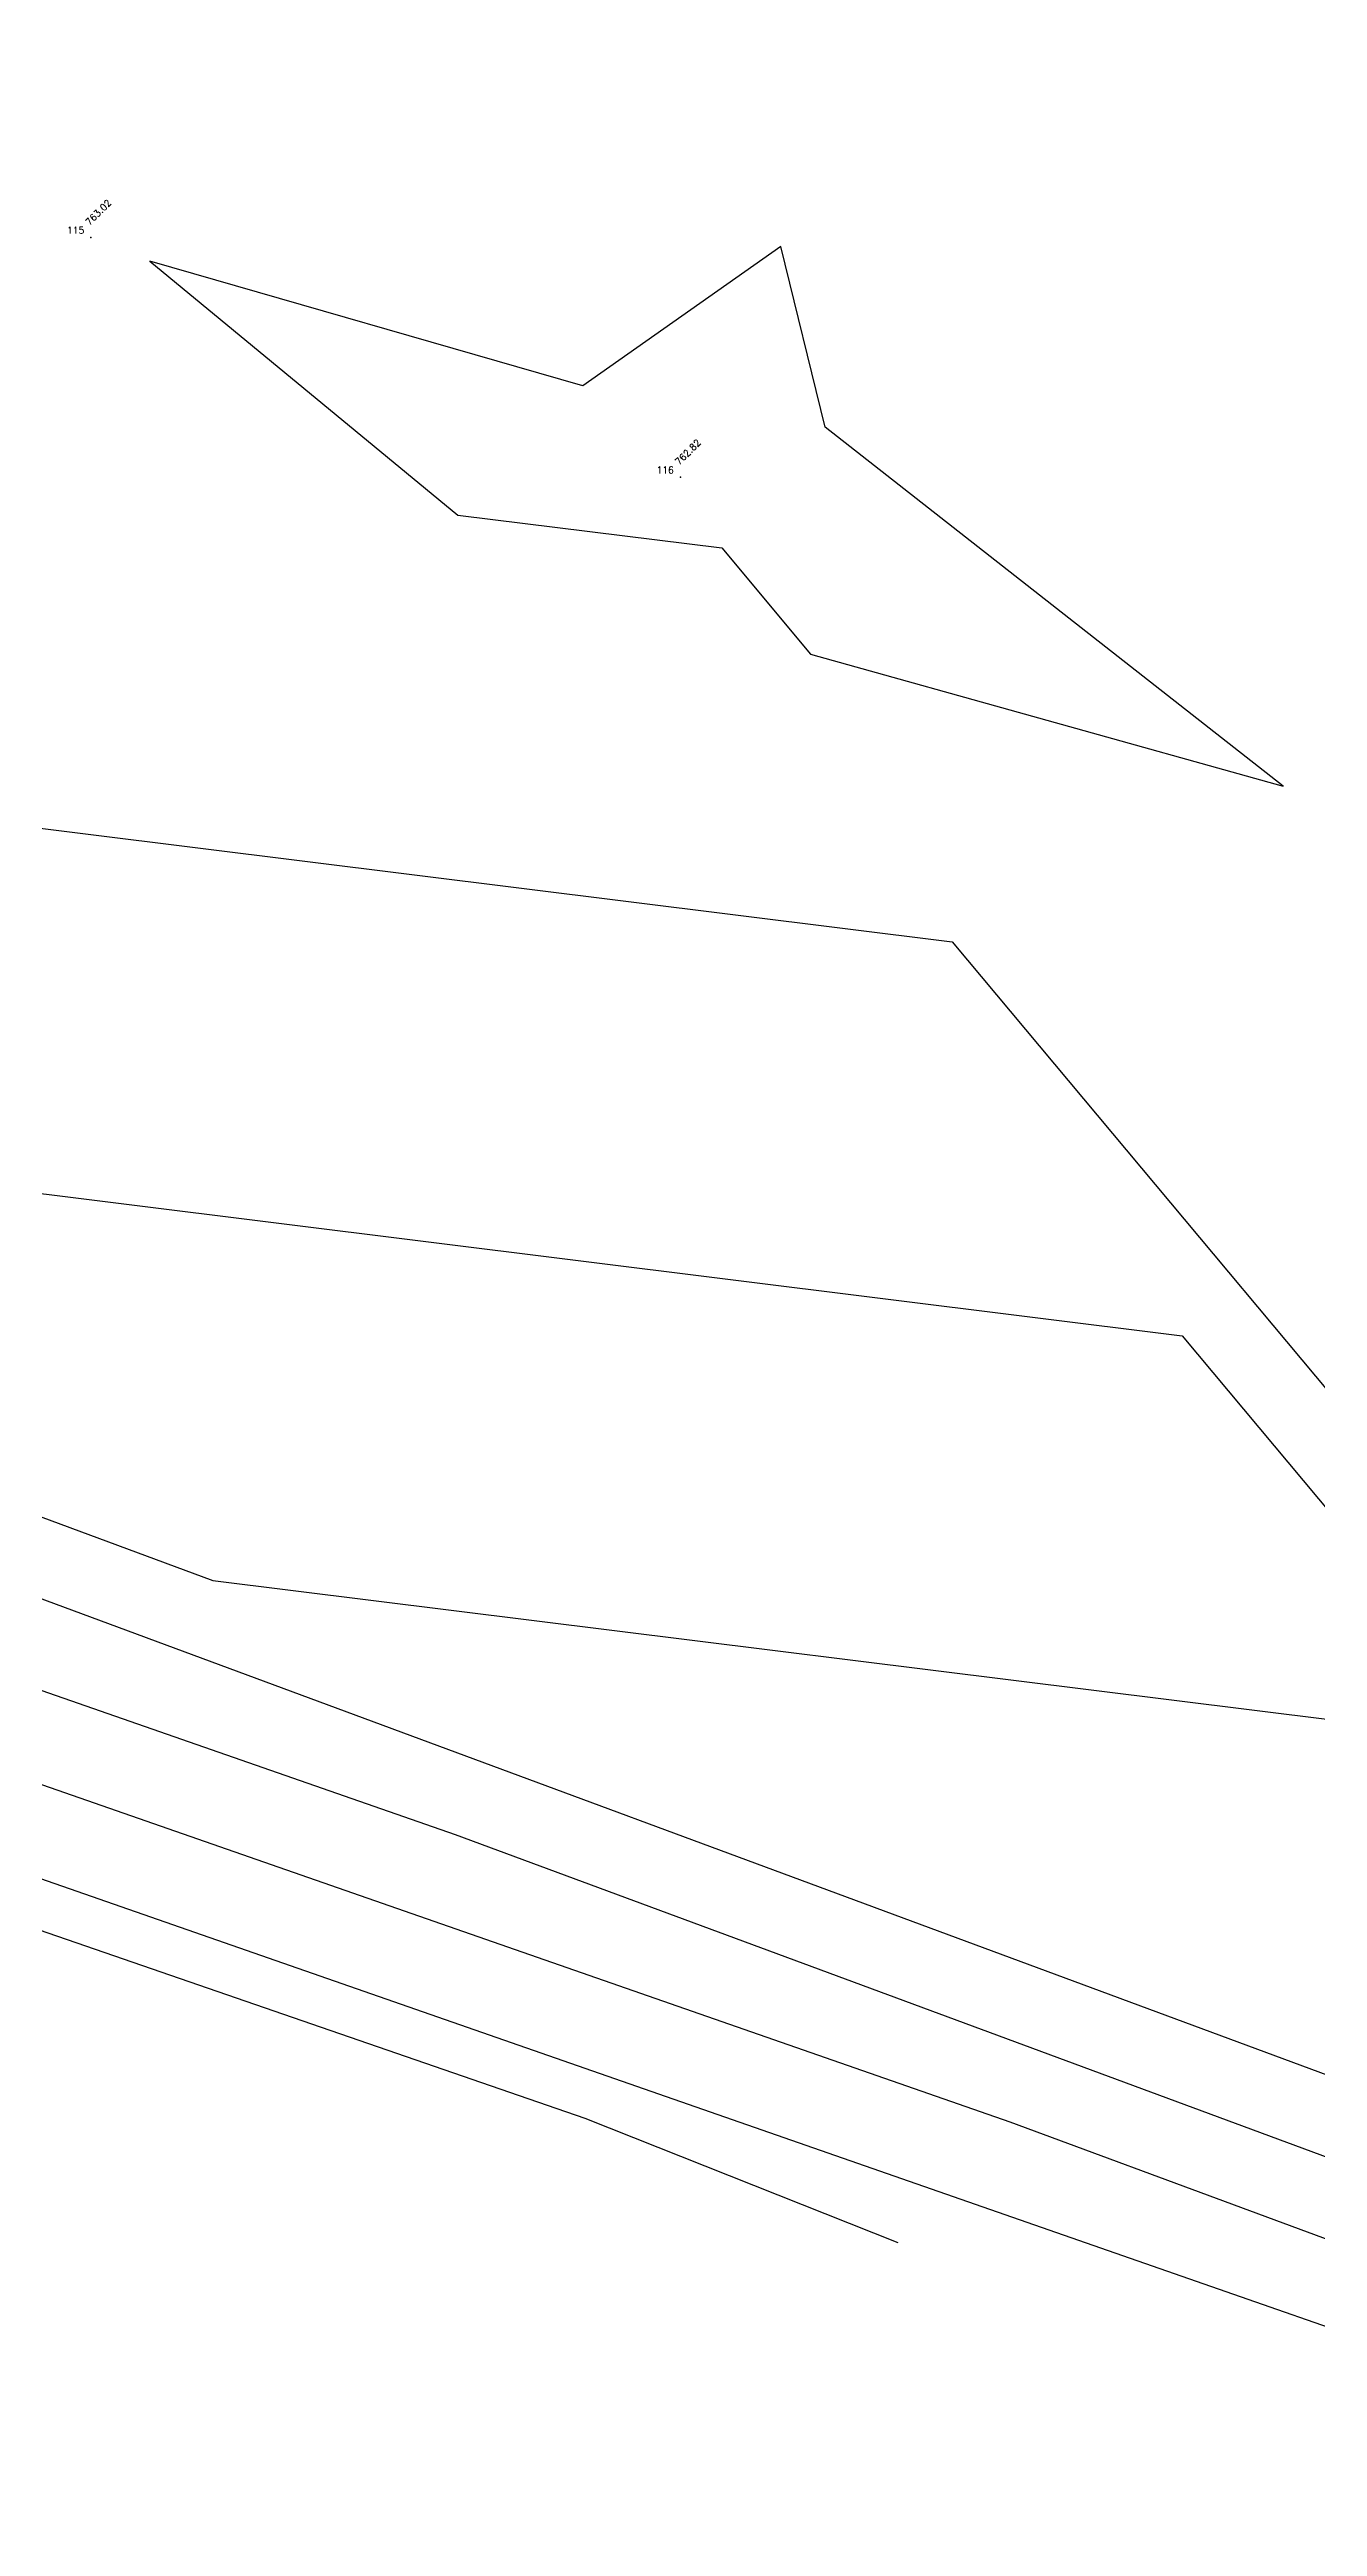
# Model space of a CAD drawing. Header units: millimetres. Extents: x 1625 to 2117, y 999 to 1266.
# Drawn here: x 1918.8 to 1966, y 999.7 to 1092.1 of the extents above; entities that cross this region are included whole.
import ezdxf
from ezdxf.enums import TextEntityAlignment as Align

# ---------------------------------------------------------------- set-up
doc = ezdxf.new("R2010")
doc.units = ezdxf.units.MM
for name, color, linetype in [('CONTOUR', 4, 'Continuous'), ('INDEX_CONTOUR', 8, 'Continuous'), ('Points', 7, 'Continuous'), ('Points-ELV', 6, 'Continuous'), ('Points-NUM', 4, 'Continuous'), ('Points-TXT', 3, 'Continuous')]:
    doc.layers.add(name, color=color, linetype=linetype)
doc.styles.add('ROMANS', font='romans.shx')

# ---------------------------------------------------------------- blocks, each defined once
blk = doc.blocks.new('POINTS')
at = {"layer": 'Points'}
blk.add_line((0, 0), (0, 0), dxfattribs=at)
blk.add_point((0, 0), dxfattribs=at)
at = {"layer": 'Points-ELV', "style": 'ROMANS'}
blk.add_attdef('ELEV', text='', height=1, rotation=45, dxfattribs=at).set_placement((0, 0), align=Align.BOTTOM_LEFT)
at = {"layer": 'Points-NUM', "style": 'ROMANS'}
blk.add_attdef('PTNUM', text='', height=1, dxfattribs=at).set_placement((0, 0), align=Align.BOTTOM_RIGHT)
at = {"layer": 'Points-TXT', "style": 'ROMANS'}
blk.add_attdef('DESC', text='', height=1, dxfattribs=at).set_placement((0, 0), align=Align.BOTTOM_RIGHT)

msp = doc.modelspace()

# ---------------------------------------------------------------- linework, layer by layer
at = {"layer": 'CONTOUR'}
for points, elevation in [([(2012.281, 1003.417), (2009.504, 1003.129), (2005.629, 1002.433), (2003.879, 1001.955), (2000.196, 1002.034), (1997.192, 1002.519), (1992.778, 1002.799), (1989.037, 1003.476), (1984.438, 1004.074), (1981.363, 1004.844), (1954.563, 1014.772), (1736.233, 1090.872)], 769), ([(1922.5, 1084.181), (1933.98, 1074.716), (1943.822, 1073.488), (1947.129, 1069.532), (1964.738, 1064.597), (1947.669, 1077.999), (1946.014, 1084.733), (1938.638, 1079.53), (1922.5, 1084.181)], 763), ([(1764.613, 1084.498), (1933.88, 1025.499), (1980.982, 1008.05), (1986.388, 1006.698), (1987.725, 1006.524), (1994.257, 1005.343), (1994.799, 1005.308), (2000.584, 1004.375), (2007.678, 1004.222), (2011.048, 1005.144), (2018.511, 1006.483), (2023.859, 1007.039)], 768), ([(2035.437, 1010.66), (2027.518, 1009.838), (2021.116, 1008.689), (2018.673, 1008.006), (2018.314, 1008.183), (2016.109, 1008.49), (2014.322, 1008.723), (2012.555, 1009.13), (2010.949, 1009.001), (2007.753, 1008.332), (2001.958, 1008.519), (1998.882, 1008.621), (1994.207, 1009.297), (1993.421, 1008.542), (1987.607, 1009.531), (1986.806, 1009.639), (1981.174, 1011.077), (1978.142, 1014.704), (1967.822, 1015.991), (1913.197, 1036.227), (1792.993, 1078.125)], 767), ([(1802.547, 1077.367), (1821.372, 1071.752), (1892.514, 1046.955), (1924.843, 1034.978), (1969.562, 1029.4), (1982.702, 1013.682), (1986.159, 1012.799), (1988.32, 1012.509), (1992.209, 1011.848), (1993.907, 1013.48), (1996.998, 1013.033), (2003.418, 1012.82), (2007.319, 1012.694), (2009.471, 1013.144), (2013.084, 1013.436), (2017.058, 1012.52), (2021.081, 1011.996), (2026.041, 1011.305), (2026.85, 1010.906), (2032.346, 1012.442), (2036.525, 1013.192), (2047.016, 1014.282)], 766), ([(1887.879, 1066.841), (1952.402, 1058.792), (1974.082, 1032.86), (1985.821, 1029.57), (1988.139, 1026.401), (1993.225, 1022.542), (1993.319, 1021.922), (1993.565, 1021.856), (1999.279, 1021.657), (2006.338, 1021.422), (2006.452, 1021.418), (2014.142, 1022.046)], 764)]:
    msp.add_lwpolyline(points, dxfattribs=dict(at, elevation=elevation))
at = {"layer": 'INDEX_CONTOUR'}
for points, elevation in [([(1792.605, 1108.723), (1828.399, 1077.7), (1825.755, 1072.536), (1849.752, 1065.378), (1871.83, 1057.683), (1881.864, 1053.966), (1960.982, 1044.096), (1984.23, 1016.288), (1985.513, 1015.96), (1989.032, 1015.487), (1990.996, 1015.153), (1993.608, 1017.663), (1995.114, 1017.445), (2004.878, 1017.121), (2006.886, 1017.056), (2007.993, 1017.288), (2013.613, 1017.741), (2019.795, 1016.316), (2026.052, 1015.501), (2033.768, 1014.426), (2035.026, 1013.806), (2043.576, 1016.196), (2045.532, 1016.547), (2058.594, 1017.903)], 765), ([(2000.702, 999.796), (2000.497, 999.774), (2000.21, 999.723), (2000.08, 999.687), (1999.807, 999.693), (1999.585, 999.729), (1991.299, 1000.256), (1990.35, 1000.427), (1982.489, 1001.451), (1981.743, 1001.637), (1975.246, 1004.044), (1857.726, 1045.006), (1862.846, 1041.121), (1938.716, 1014.919), (1950.373, 1010.285)], 770)]:
    msp.add_lwpolyline(points, dxfattribs=dict(at, elevation=elevation))

# ---------------------------------------------------------------- block references
at = {"layer": 'Points', "linetype": 'Continuous'}
ref = msp.add_blockref('POINTS', (1920.302, 1085.075, 763.02), dxfattribs=at)
ref.add_attrib('PTNUM', '115', dxfattribs={"layer": 'Points-NUM', "height": 0.25, "style": 'ROMANS'}).set_placement((1920.052, 1085.138, 763.02), align=Align.BOTTOM_RIGHT)
ref.add_attrib('ELEV', '763.02', dxfattribs={"layer": 'Points-ELV', "height": 0.25, "rotation": 45, "style": 'ROMANS'}).set_placement((1920.302, 1085.45, 763.02), align=Align.BOTTOM_LEFT)
ref = msp.add_blockref('POINTS', (1942.278, 1076.133, 762.82), dxfattribs=at)
ref.add_attrib('PTNUM', '116', dxfattribs={"layer": 'Points-NUM', "height": 0.25, "style": 'ROMANS'}).set_placement((1942.028, 1076.196, 762.82), align=Align.BOTTOM_RIGHT)
ref.add_attrib('ELEV', '762.82', dxfattribs={"layer": 'Points-ELV', "height": 0.25, "rotation": 45, "style": 'ROMANS'}).set_placement((1942.278, 1076.508, 762.82), align=Align.BOTTOM_LEFT)

doc.saveas('drawing.dxf')
